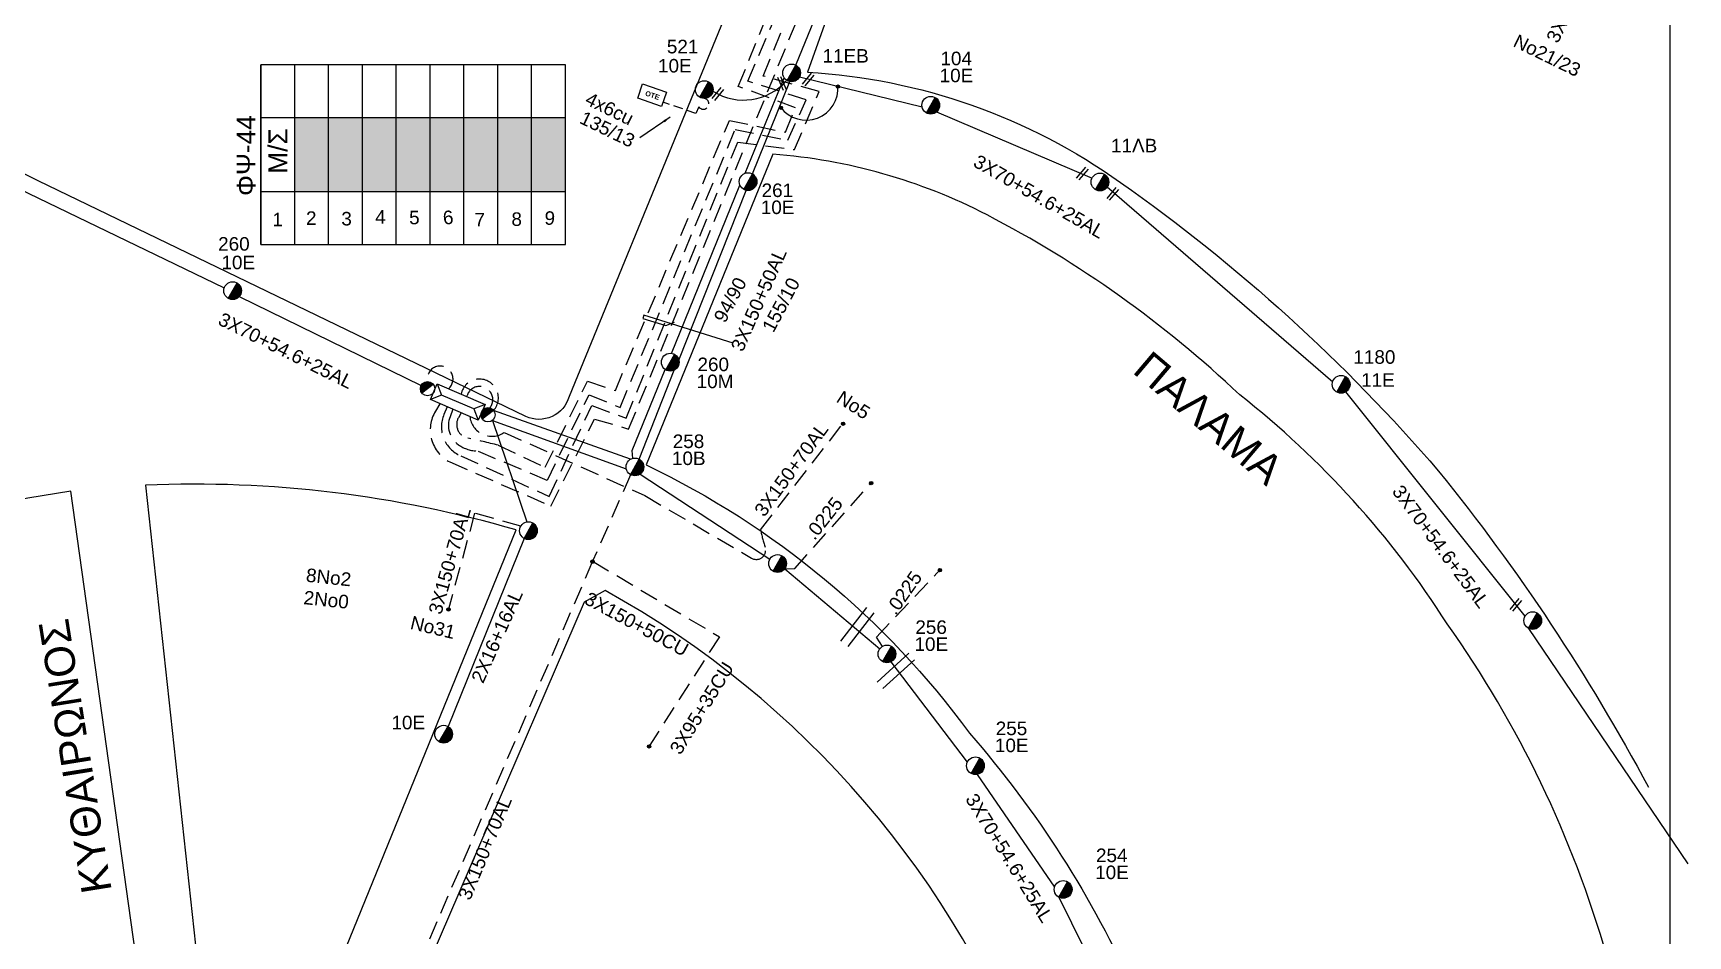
# Model space of a CAD drawing. Header units: millimetres. Extents: x 8791 to 11104, y 1833 to 2902.
# Drawn here: x 10645.7 to 10870.5, y 2174.2 to 2296.7 of the extents above; entities that cross this region are included whole.
import ezdxf
from ezdxf.enums import TextEntityAlignment as Align

# ---------------------------------------------------------------- set-up
doc = ezdxf.new("R2010")
doc.units = ezdxf.units.MM
doc.linetypes.add('DASHED', pattern=[19.05, 12.7, -6.35])
for name, color, linetype in [('Pillar OTE', 7, 'Continuous'), ('Ασφαλειοκιβώτια Χ.Τ 9 αναχωρήσεων', 7, 'Continuous'), ('Γέφυρες Εναερίου Δικτύου', 7, 'Continuous'), ('Γυμνά εναέρια ΧΤ και ΦΟΠ (1Φ)   2x16+16AL', 7, 'Continuous'), ('Επιγραφές - Σχήματα', 7, 'Continuous'), ('Καλώδια ΧΤ   3x150+50AL', 7, 'DASHED'), ('Καλώδια ΧΤ   3x150+50CU', 7, 'DASHED'), ('Καλώδια ΧΤ   3x150+70AL', 7, 'DASHED'), ('Καλώδια ΧΤ   3x95+35CU', 7, 'DASHED'), ('Μηχανική τομή', 7, 'Continuous'), ('Στύλος ΦΜ', 7, 'Continuous'), ('Στύλος ΦΜ @ 1', 7, 'Continuous'), ('Συνδέσεις', 7, 'Continuous'), ('Συνεστραμμένα ΧΤ   3x70+54.6+25AL', 7, 'SYN_LINE'), ('Τομή', 7, 'Continuous'), ('Υποσταθμός εναέριος 2 στύλων', 7, 'Continuous'), ('Υποσταθμός πόλεως', 7, 'Continuous'), ('Υπόβαθρο ΔΕΗ', 7, 'Continuous'), ('Υπόγεια καλώδια Παροχών ΧΤ   .0225', 7, 'DASHED'), ('Υπόγεια καλώδια Παροχών ΧΤ   4x6', 7, 'DASHED')]:
    doc.layers.add(name, color=color, linetype=linetype)
doc.styles.add('ar', font='ARIAL.TTF')
doc.styles.get("Standard").update_dxf_attribs({"font": 'ARIAL.TTF'})
doc.linetypes.add('SYN_LINE', pattern='A,0.5,-0.0001,["/\\/\\/\\/",Standard,S=0.1,R=0,X=0,Y=-0.05],-0.25', length=0.7501)
doc.dimstyles.new('ISO-25', dxfattribs={"dimtxt": 2.5, "dimasz": 2.5, "dimexe": 1.25, "dimexo": 0.625, "dimtad": 1, "dimtxsty": 'Standard', "dimcen": 2.5, "dimadec": 0, "dimazin": 0, "dimtfac": 1, "dimtmove": 0, "dimatfit": 3, "dimfxl": 1, "dimarcsym": 0})

# ---------------------------------------------------------------- blocks, each defined once
blk = doc.blocks.new('ΥΠΑΡΧΩΝ ΤΣΙΜΕΝΤΕΝΙΟΣ ΣΤΥΛΟΣ')
at = {"layer": 'Στύλος ΦΜ'}
blk.add_hatch(color=256, dxfattribs=at).paths.add_polyline_path([(-1.29, -2.28, 0.574793), (2.62, 0, 0.268822), (1.3, 2.27)])
blk.add_line((-1.29, -2.28), (1.3, 2.27), dxfattribs=at)
blk.add_circle((0, 0), 2.62, dxfattribs=at)
at = {"layer": 'Στύλος ΦΜ', "flags": 4}
for tag, p in [('ΑΡΙΘΜΟΣ', (-4.68, 8.05)), ('ΤΥΠΟΣ', (-4.91, 3.03))]:
    blk.add_attdef(tag, p, '', height=4, dxfattribs=at)
blk = doc.blocks.new('ΥΠΟΣΤΑΘΜΟΣ ΕΝΑΕΡΙΟΣ ΕΠΙ 2 ΣΤΥΛΩΝ')
at = {"layer": 'Υποσταθμός εναέριος 2 στύλων', "linetype": 'Continuous'}
for points in [[(-11.97, -2.11, 0.574793), (-8.45, -0.07, 0.268822), (-9.64, 1.98)], [(9.68, -2.15, 0.574793), (13.19, -0.1, 0.268822), (12.01, 1.95)]]:
    blk.add_hatch(color=256, dxfattribs=at).paths.add_polyline_path(points)
for p, q in [((-11.97, -2.11), (-9.64, 1.98)), ((9.68, -2.15), (12.01, 1.95))]:
    blk.add_line(p, q, dxfattribs=at)
for centre in [(-10.81, -0.07), (10.84, -0.1)]:
    blk.add_circle(centre, 2.36, dxfattribs=at)
at = {"layer": 'Υποσταθμός πόλεως', "linetype": 'Continuous', "ltscale": 40}
blk.add_lwpolyline([(-8.57, 2.82), (8.57, 2.82), (8.57, -2.82), (-8.57, -2.82)], close=True, dxfattribs=at)
for points in [[(-5.75, 0), (-8.57, 2.82)], [(-8.57, -2.82), (-5.75, 0)], [(-5.75, 0), (5.75, 0)], [(5.75, 0), (8.57, 2.82)], [(8.57, -2.82), (5.75, 0)]]:
    blk.add_lwpolyline(points, dxfattribs=at)
at = {"layer": 'Υποσταθμός εναέριος 2 στύλων', "ltscale": 40, "flags": 1}
for tag, p in [('ΜΕΤΑΣΧΗΜΑΤΙΣΜΟΣ', (14.09, 2.51)), ('ΙΣΧΥΣ', (14.07, -0.28)), ('ΑΡΙΘΜΟΣ', (14.19, -3))]:
    blk.add_attdef(tag, p, '', height=1.8, dxfattribs=at)
blk = doc.blocks.new('ΤΟΜΗ')
at = {"layer": 'Τομή', "ltscale": 40}
for p, q in [((-5.68, 0), (5.68, 0)), ((5.68, -2.33), (-5.68, -2.33))]:
    blk.add_line(p, q, dxfattribs=at)
blk = doc.blocks.new('ΑΣΦΑΛΕΙΟΚΙΒΩΤΙΟ ΥΠΟΣΤΑΘΜΟΥ 9 ΑΝΑΧΩΡΗΣΕΩΝ')
at = {"layer": 'Ασφαλειοκιβώτια Χ.Τ 9 αναχωρήσεων', "ltscale": 40}
for p, q in [((-23.8, 40.36), (24.02, 40.36)), ((-9.72, 40.36), (-9.72, -40.64)), ((9.94, 40.36), (9.94, -40.64)), ((-23.8, 31.36), (24.02, 31.36)), ((-23.8, 22.36), (24.02, 22.36)), ((-23.8, 13.36), (24.02, 13.36)), ((-23.8, 4.36), (24.02, 4.36)), ((-23.8, -4.64), (24.02, -4.64)), ((-23.8, -13.64), (24.02, -13.64)), ((-23.8, -22.64), (24.02, -22.64)), ((-23.8, -31.64), (24.02, -31.64))]:
    blk.add_line(p, q, dxfattribs=at)
at = {"layer": 'Ασφαλειοκιβώτια Χ.Τ 9 αναχωρήσεων'}
blk.add_lwpolyline([(-23.8, -40.64), (24.02, -40.64), (24.02, 40.36), (-23.8, 40.36)], close=True, dxfattribs=at)
for s, rotation, p in [('1', 270, (-18.96, 37.31)), ('2', 270, (-18.6, 28.38)), ('3', 270, (-18.74, 18.97)), ('4', 270, (-18.26, 9.95)), ('5', 270, (-18.42, 0.93)), ('6', 274.9707, (-18.52, -8.21)), ('7', 270, (-19, -16.47)), ('8', 270, (-18.86, -26.29)), ('9', 266.863, (-18.5, -35))]:
    blk.add_text(s, height=3.6, rotation=rotation, dxfattribs=at).set_placement(p)
at = {"layer": 'Ασφαλειοκιβώτια Χ.Τ 9 αναχωρήσεων', "ltscale": 40}
for tag, height, p in [('ΟΝΟΜΑ', 5, (-0.16, 44.31)), ('ΚΕΙΜΕΝΟ 1', 2, (17.06, 35.59)), ('ΚΕΙΜΕΝΟ 2', 2, (17.06, 26.88)), ('ΚΕΙΜΕΝΟ 3', 2, (17.06, 17.69)), ('ΚΕΙΜΕΝΟ 4', 2, (17.06, 8.71)), ('ΚΕΙΜΕΝΟ 5', 2, (17.06, -0.13)), ('ΚΕΙΜΕΝΟ 6', 2, (17.06, -9.05)), ('ΚΕΙΜΕΝΟ 7', 2, (17.06, -18.13)), ('ΚΕΙΜΕΝΟ 8', 2, (17.06, -26.85)), ('ΚΕΙΜΕΝΟ 9', 2, (17.06, -35.99)), ('ΣΧ', 2, (-0.1, -42.64))]:
    blk.add_attdef(tag, text='', height=height, dxfattribs=at).set_placement(p, align=Align.MIDDLE_CENTER)
blk = doc.blocks.new('_ΣΥΝΔΕΣΗ')
at = {"layer": 'Συνδέσεις', "linetype": 'SYN_LINE', "ltscale": 40}
blk.add_hatch(color=256, dxfattribs=at).paths.add_polyline_path([(0.5, -0.01, 1), (-0.5, -0.01, 1)])
at = {"layer": 'Συνδέσεις'}
blk.add_circle((0, -0.01), 0.5, dxfattribs=at)
blk = doc.blocks.new('ΜΗΧΑΝΙΚΗ ΤΟΜΗ')
at = {"layer": 'Μηχανική τομή', "ltscale": 40}
for p, q in [((-1.89, 0.78), (1.89, 0.78)), ((1.89, 0), (-1.89, 0))]:
    blk.add_line(p, q, dxfattribs=at)
blk = doc.blocks.new('PILLAR ΟΤΕ')
at = {"layer": 'Pillar OTE', "ltscale": 40}
blk.add_lwpolyline([(-3.31, 2.02), (3.39, 2.02), (3.39, -1.99), (-3.31, -1.99)], close=True, dxfattribs=at)
at = {"layer": 'Pillar OTE', "insert": (-1.81, 0.71), "char_height": 1.3575, "width": 109.961, "attachment_point": 1}
blk.add_mtext('{\\fArial|b1|i0|c161|p34;OTE}', dxfattribs=at)

msp = doc.modelspace()

# ---------------------------------------------------------------- hatches: boundary and pattern name
at = {"layer": 'Ασφαλειοκιβώτια Χ.Τ 9 αναχωρήσεων', "ltscale": 20}
for color, points in [(30, [(10681.24, 2285.27), (10681.24, 2275.24), (10685.84, 2275.24), (10685.84, 2285.27)]), (62, [(10685.84, 2285.27), (10685.84, 2275.24), (10690.43, 2275.24), (10690.43, 2285.27)]), (2, [(10690.43, 2285.27), (10690.43, 2275.24), (10695.03, 2275.24), (10695.03, 2285.27)]), (1, [(10695.03, 2285.27), (10695.03, 2275.24), (10699.62, 2275.24), (10699.62, 2285.27)]), (85, [(10699.62, 2285.27), (10699.62, 2275.24), (10704.21, 2275.24), (10704.21, 2285.27)]), (173, [(10704.21, 2285.27), (10704.21, 2275.24), (10708.81, 2275.24), (10708.81, 2285.27)]), (27, [(10708.81, 2285.27), (10708.81, 2275.24), (10713.4, 2275.24), (10713.4, 2285.27)]), (6, [(10713.4, 2285.27), (10713.4, 2275.24), (10718, 2275.24), (10718, 2285.27)])]:
    msp.add_hatch(color=color, dxfattribs=at).paths.add_polyline_path(points)

# ---------------------------------------------------------------- linework, layer by layer
at = {"layer": 'Γέφυρες Εναερίου Δικτύου', "color": 62, "ltscale": 20}
msp.add_lwpolyline([(10708.1, 2244.17), (10712.77, 2230.38)], dxfattribs=at)
at = {"layer": 'Γέφυρες Εναερίου Δικτύου', "ltscale": 20}
msp.add_arc((10750.71, 2289.22), 4.3, 216.4753, 5.6412, dxfattribs=at)
at = {"layer": 'Γυμνά εναέρια ΧΤ και ΦΟΠ (1Φ)   2x16+16AL', "color": 62, "ltscale": 20}
msp.add_lwpolyline([(10712.38, 2228.15), (10702.06, 2202.6)], dxfattribs=at)
at = {"layer": 'Επιγραφές - Σχήματα'}
msp.add_lwpolyline([(10868.02, 2888.59), (10868.02, 1855.69), (8827.98, 1855.69), (8827.98, 2890.56)], dxfattribs=at)
at = {"layer": 'Επιγραφές - Σχήματα', "ltscale": 20}
msp.add_lwpolyline([(10740.79, 2254.66), (10728.67, 2258.45), (10728.54, 2258), (10731.66, 2257.04), (10732.83, 2257.52)], dxfattribs=at)
at = {"layer": 'Επιγραφές - Σχήματα', "color": 30, "linetype": 'DASHED', "ltscale": 0.2}
msp.add_arc((10700.99, 2249.79), 1.75, 310.4641, 191.6451, dxfattribs=at)
at = {"layer": 'Επιγραφές - Σχήματα', "color": 62, "linetype": 'DASHED', "ltscale": 0.2}
msp.add_arc((10706.34, 2247.21), 2.56, 318.4263, 168.3479, dxfattribs=at)
at = {"layer": 'Επιγραφές - Σχήματα', "color": 2, "linetype": 'DASHED', "ltscale": 0.2}
msp.add_arc((10706.35, 2246.99), 1.79, 320.6998, 167.0985, dxfattribs=at)
at = {"layer": 'Καλώδια ΧΤ   3x150+50AL', "color": 6, "ltscale": 0.2}
msp.add_lwpolyline([(10703.83, 2245.19), (10703.46, 2244.52, 0.499594), (10704.73, 2241.76, -0.008975), (10708.88, 2240.79), (10715.24, 2237.8), (10721, 2249.5), (10724.79, 2248.22), (10740.28, 2284.89), (10747.9, 2283.29), (10749.24, 2286.62), (10741.49, 2289.52), (10760.24, 2335.77), (10783.3, 2334.17), (10786.27, 2338.93), (10795.93, 2375.14), (10791.65, 2375.53), (10781.13, 2389.49), (10806.05, 2436.23), (10806.09, 2437.73, -0.290697), (10809.47, 2442.69), (10815.42, 2454.76), (10800.57, 2468.68), (10812.1, 2491.2)], format="xyb", dxfattribs=at)
at = {"layer": 'Καλώδια ΧΤ   3x150+50AL', "color": 27, "ltscale": 0.2}
msp.add_lwpolyline([(10702.73, 2245.67), (10702.34, 2244.67, 0.348548), (10703.48, 2240.85, 0.149003), (10706.13, 2239.99), (10715.55, 2236.04), (10721.21, 2247.64), (10725.44, 2245.92), (10741.06, 2283.68), (10748.2, 2282.19), (10750.7, 2287.68), (10742.79, 2290.22), (10761.65, 2334.24), (10784.19, 2332.66), (10787.73, 2338.39), (10798.12, 2376.98), (10792.75, 2377.44), (10785.47, 2387.24), (10786.61, 2388.24, 0.382338), (10787.24, 2393.56), (10784.74, 2389.86)], format="xyb", dxfattribs=at)
at = {"layer": 'Καλώδια ΧΤ   3x150+50AL', "color": 173, "ltscale": 0.2}
msp.add_lwpolyline([(10701.94, 2246.01), (10701.5, 2244.97, 0.415986), (10703.78, 2239.37), (10715.78, 2233.84), (10721.6, 2246.19), (10726.26, 2244.45), (10741.4, 2281.94), (10749.14, 2280.93), (10752.49, 2288.81), (10744.85, 2290.92), (10762.22, 2332.8), (10784.44, 2331.32), (10788.83, 2337.53), (10796.64, 2367.22), (10809.44, 2367.7), (10809.73, 2366.56, 0.960297), (10812.04, 2367.06, 3.485526)], format="xyb", dxfattribs=at)
at = {"layer": 'Καλώδια ΧΤ   3x150+50AL', "color": 85, "ltscale": 0.2}
msp.add_lwpolyline([(10700.95, 2246.43), (10700.35, 2245.43, 0.434107), (10702.31, 2238.52), (10716.04, 2232.53), (10721.95, 2244.35), (10726.59, 2242.98), (10752.51, 2305.88), (10763.18, 2330.74), (10785.9, 2329.38), (10790.64, 2336.32), (10814.78, 2333.46), (10818.8, 2332.44)], format="xyb", dxfattribs=at)
at = {"layer": 'Καλώδια ΧΤ   3x150+50CU', "color": 2, "ltscale": 0.2}
msp.add_lwpolyline([(10721.69, 2225.03), (10738.91, 2214.79)], dxfattribs=at)
at = {"layer": 'Καλώδια ΧΤ   3x150+70AL', "color": 1, "ltscale": 0.2}
msp.add_lwpolyline([(10705.02, 2244.68, 0.566464), (10709.69, 2242.53), (10728.77, 2233.95), (10743.3, 2225.46, 0.693423), (10745.14, 2226.95, -0.033072), (10744.51, 2229.32), (10755.72, 2243.75)], format="xyb", dxfattribs=at)
at = {"layer": 'Καλώδια ΧΤ   3x150+70AL', "color": 2, "ltscale": 0.2}
msp.add_lwpolyline([(10726.85, 2236.79), (10721.69, 2225.03), (10690.2, 2152.15), (10700.07, 2141.6)], dxfattribs=at)
at = {"layer": 'Καλώδια ΧΤ   3x150+70AL', "color": 62, "ltscale": 0.2}
msp.add_lwpolyline([(10711.94, 2229.8), (10705.67, 2231.55), (10702.13, 2218.54)], dxfattribs=at)
at = {"layer": 'Καλώδια ΧΤ   3x95+35CU', "color": 2, "ltscale": 0.2}
msp.add_lwpolyline([(10738.91, 2214.79), (10729.38, 2199.94)], dxfattribs=at)
at = {"layer": 'Συνεστραμμένα ΧΤ   3x70+54.6+25AL', "color": 62, "ltscale": 20}
for points in [[(10749.32, 2292.39), (10755.5, 2307.58)], [(10732.41, 2253.26), (10741.7, 2276.1)], [(10726.86, 2238.89), (10708.25, 2245.51)]]:
    msp.add_lwpolyline(points, dxfattribs=at)
at = {"layer": 'Συνεστραμμένα ΧΤ   3x70+54.6+25AL', "color": 62, "ltscale": 15}
for points in [[(10742.44, 2277.72), (10747.72, 2290.68)], [(10727.17, 2239.01), (10727.06, 2240.08), (10731.53, 2251.09)]]:
    msp.add_lwpolyline(points, dxfattribs=at)
at = {"layer": 'Συνεστραμμένα ΧΤ   3x70+54.6+25AL', "color": 2, "ltscale": 20}
for points in [[(10749.8, 2290.8), (10766.46, 2286.72)], [(10768.42, 2286.05), (10789.54, 2277.07)], [(10733.41, 2252.34), (10742.54, 2275.4)], [(10791.61, 2275.86), (10822.22, 2249.41)], [(10728.04, 2238.88), (10732.76, 2250.99)], [(10823.98, 2248.03), (10848.34, 2217.57)], [(10708.1, 2244.17), (10726.26, 2237.59)], [(10728.15, 2236.87), (10745.76, 2225.32)], [(10747.79, 2224.03), (10760.71, 2213.15)], [(10848.8, 2215.93), (10870.47, 2183.96)]]:
    msp.add_lwpolyline(points, dxfattribs=at)
at = {"layer": 'Συνεστραμμένα ΧΤ   3x70+54.6+25AL', "color": 2, "ltscale": 15}
msp.add_lwpolyline([(10743.41, 2277.62), (10748.5, 2290.16)], dxfattribs=at)
at = {"layer": 'Συνεστραμμένα ΧΤ   3x70+54.6+25AL', "color": 30, "ltscale": 20}
for points in [[(10629.03, 2282.69), (10671.66, 2262.14)], [(10673.69, 2260.97), (10698.39, 2248.88)]]:
    msp.add_lwpolyline(points, dxfattribs=at)
at = {"layer": 'Συνεστραμμένα ΧΤ   3x70+54.6+25AL', "color": 173, "ltscale": 20}
for points in [[(10762.2, 2211.36), (10772.59, 2197.74)], [(10773.93, 2196.1), (10784.45, 2180.79)], [(10785.01, 2179.43), (10796.96, 2155.22)]]:
    msp.add_lwpolyline(points, dxfattribs=at)
at = {"layer": 'Συνεστραμμένα ΧΤ   3x70+54.6+25AL', "color": 0, "ltscale": 10}
msp.add_arc((10742.21, 2295.37), 7.71, 237.8813, 318.7506, dxfattribs=at)
at = {"layer": 'Υπόβαθρο ΔΕΗ'}
for points in [[(10752.28, 2329.84), (10718.49, 2247.39, -0.46177), (10712.63, 2244.7), (10646.39, 2276.71), (10543.86, 2327.42), (10495.82, 2350.46), (10493.31, 2363.21), (10616.32, 2396.38), (10750.53, 2333.64, -0.5905), (10752.28, 2329.84, -0.810096)], [(10864.68, 2306.05, 0.082386), (10836.56, 2319.55, 0.061675), (10786.05, 2328.68, 0.041364), (10764.53, 2329.7), (10750.89, 2291.45, -0.141277), (10793.41, 2276.47, -0.061981), (10836.61, 2237.27, -0.04742), (10865.1, 2194.37, 1.436938)], [(10859.43, 2171.49, 0.084545), (10837.77, 2216.54, 0.085013), (10809.6, 2247.62, 0.069695), (10775.27, 2272.07, 0.100873), (10746.17, 2280.3), (10728.98, 2238.11, -0.123894), (10772.89, 2201.68, -0.075486), (10795.28, 2166.63, 0.020938), (10798.67, 2156.68, 0.001567), (10859.43, 2171.49, -0.873285)], [(10414.11, 2251.21), (10465.53, 2105.37), (10474.15, 2081.04), (10495.8, 2073.19), (10586.15, 2102.85), (10634.16, 2117.67, -0.388703), (10661.4, 2158.84), (10650.84, 2234.54, 0.107065), (10591.91, 2212.83, -0.239789), (10617.39, 2176.57, -0.309908), (10597.54, 2145.94, -0.164304), (10570.07, 2145.37, 0.250186)], [(10660.97, 2235.37), (10669.35, 2158.33), (10682.09, 2157.61), (10711.31, 2229.29, 0.081343), (10660.97, 2235.37, 7.281919)], [(10723.4, 2221.06), (10720.54, 2219.49), (10691.83, 2152.84, -0.103303), (10707.22, 2135.03), (10781.76, 2153.12, 0.179856), (10723.4, 2221.06, -9.050308)]]:
    msp.add_lwpolyline(points, format="xyb", dxfattribs=at)
at = {"layer": 'Υπόγεια καλώδια Παροχών ΧΤ   .0225', "color": 2, "ltscale": 0.2}
for points in [[(10747.79, 2224.03), (10749.17, 2224.04), (10759.54, 2235.7)], [(10761.05, 2213.47), (10760.24, 2214.72), (10768.87, 2223.87)]]:
    msp.add_lwpolyline(points, dxfattribs=at)
at = {"layer": 'Υπόγεια καλώδια Παροχών ΧΤ   4x6', "color": 0, "linetype": 'DASHED', "ltscale": 0.1}
msp.add_lwpolyline([(10736.12, 2286.76), (10735.73, 2285.82), (10731.28, 2287.37)], dxfattribs=at)
msp.add_arc((10736.75, 2287.15), 0.74, 211.2123, 79.0166, dxfattribs=at)

# ---------------------------------------------------------------- block references
at = {"layer": 'Pillar OTE', "xscale": 0.5104822389464277, "yscale": 0.5104822389464277, "zscale": 0.5104822389464277, "rotation": 340.8118811074722}
msp.add_blockref('PILLAR ΟΤΕ', (10729.75, 2288.31), dxfattribs=at)
at = {"layer": 'Ασφαλειοκιβώτια Χ.Τ 9 αναχωρήσεων', "xscale": 0.5104822389464277, "yscale": 0.5104822389464277, "zscale": 0.5104822389464277, "rotation": 90}
msp.add_blockref('ΑΣΦΑΛΕΙΟΚΙΒΩΤΙΟ ΥΠΟΣΤΑΘΜΟΥ 9 ΑΝΑΧΩΡΗΣΕΩΝ', (10697.25, 2280.2), dxfattribs=at).add_auto_attribs({'ΟΝΟΜΑ': 'ΦΨ-44'})
at = {"layer": 'Μηχανική τομή', "xscale": 0.510482238946548, "yscale": 0.510482238946548, "zscale": 0.510482238946548}
for p, rotation in [((10747.24, 2289.83), 294.1527535497758), ((10750.82, 2290.57), 229.9357490250109), ((10738.55, 2288.61), 229.9357490250109), ((10788.06, 2277.8), 229.9357490250109), ((10792.19, 2275.04), 229.9357490250109), ((10846.94, 2219.24), 229.9357490250109)]:
    msp.add_blockref('ΜΗΧΑΝΙΚΗ ΤΟΜΗ', p, dxfattribs=dict(at, rotation=rotation))
at = {"layer": 'Στύλος ΦΜ @ 1', "ltscale": 40}
ref = msp.add_blockref('ΥΠΑΡΧΩΝ ΤΣΙΜΕΝΤΕΝΙΟΣ ΣΤΥΛΟΣ', (10736.86, 2289.08), dxfattribs=dict(at, xscale=0.4594340150515993, yscale=0.4594340150515993, zscale=0.4594340150515993))
ref.add_attrib('ΤΥΠΟΣ', '10Ε', (10730.58, 2291.4), dxfattribs={"layer": 'Στύλος ΦΜ', "height": 1.838, "flags": 4})
ref.add_attrib('ΑΡΙΘΜΟΣ', '521', (10731.78, 2294), dxfattribs={"layer": 'Στύλος ΦΜ', "height": 1.838, "flags": 4})
ref = msp.add_blockref('ΥΠΑΡΧΩΝ ΤΣΙΜΕΝΤΕΝΙΟΣ ΣΤΥΛΟΣ', (10748.72, 2291.34), dxfattribs=dict(at, xscale=0.4594340150515993, yscale=0.4594340150515993, zscale=0.4594340150515993))
ref.add_attrib('ΤΥΠΟΣ', '11EB', (10752.93, 2292.74), dxfattribs={"layer": 'Στύλος ΦΜ', "height": 1.838, "flags": 4})
ref = msp.add_blockref('ΥΠΑΡΧΩΝ ΤΣΙΜΕΝΤΕΝΙΟΣ ΣΤΥΛΟΣ', (10767.63, 2286.96), dxfattribs=dict(at, xscale=0.4594340150515993, yscale=0.4594340150515993, zscale=0.4594340150515993))
ref.add_attrib('ΤΥΠΟΣ', '10E', (10768.83, 2290.08), dxfattribs={"layer": 'Στύλος ΦΜ', "height": 1.838, "flags": 4})
ref.add_attrib('ΑΡΙΘΜΟΣ', '104', (10768.94, 2292.39), dxfattribs={"layer": 'Στύλος ΦΜ', "height": 1.838, "flags": 4})
ref = msp.add_blockref('ΥΠΑΡΧΩΝ ΤΣΙΜΕΝΤΕΝΙΟΣ ΣΤΥΛΟΣ', (10790.61, 2276.53), dxfattribs=dict(at, xscale=0.4594340150515993, yscale=0.4594340150515993, zscale=0.4594340150515993))
ref.add_attrib('ΤΥΠΟΣ', '11ΛB', (10792.11, 2280.56), dxfattribs={"layer": 'Στύλος ΦΜ', "height": 1.838, "flags": 4})
ref = msp.add_blockref('ΥΠΑΡΧΩΝ ΤΣΙΜΕΝΤΕΝΙΟΣ ΣΤΥΛΟΣ', (10742.81, 2276.58), dxfattribs=dict(at, xscale=0.4594340150515993, yscale=0.4594340150515993, zscale=0.4594340150515993))
ref.add_attrib('ΤΥΠΟΣ', '10E', (10744.54, 2272.18), dxfattribs={"layer": 'Στύλος ΦΜ', "height": 1.838, "flags": 4})
ref.add_attrib('ΑΡΙΘΜΟΣ', '261', (10744.65, 2274.49), dxfattribs={"layer": 'Στύλος ΦΜ', "height": 1.838, "flags": 4})
ref = msp.add_blockref('ΥΠΑΡΧΩΝ ΤΣΙΜΕΝΤΕΝΙΟΣ ΣΤΥΛΟΣ', (10672.8, 2261.78), dxfattribs=dict(at, xscale=0.4594340150515993, yscale=0.4594340150515993, zscale=0.4594340150515993))
ref.add_attrib('ΤΥΠΟΣ', '10E', (10671.28, 2264.69), dxfattribs={"layer": 'Στύλος ΦΜ', "height": 1.838, "flags": 4})
ref.add_attrib('ΑΡΙΘΜΟΣ', '260', (10670.83, 2267.21), dxfattribs={"layer": 'Στύλος ΦΜ', "height": 1.838, "flags": 4})
ref = msp.add_blockref('ΥΠΑΡΧΩΝ ΤΣΙΜΕΝΤΕΝΙΟΣ ΣΤΥΛΟΣ', (10732.24, 2252.07), dxfattribs=dict(at, xscale=0.4594340150515993, yscale=0.4594340150515993, zscale=0.4594340150515993))
ref.add_attrib('ΤΥΠΟΣ', '10M', (10735.83, 2248.54), dxfattribs={"layer": 'Στύλος ΦΜ', "height": 1.838, "flags": 4})
ref.add_attrib('ΑΡΙΘΜΟΣ', '260', (10735.94, 2250.85), dxfattribs={"layer": 'Στύλος ΦΜ', "height": 1.838, "flags": 4})
ref = msp.add_blockref('ΥΠΑΡΧΩΝ ΤΣΙΜΕΝΤΕΝΙΟΣ ΣΤΥΛΟΣ', (10823.37, 2249.06), dxfattribs=dict(at, xscale=0.4594340150515993, yscale=0.4594340150515993, zscale=0.4594340150515993))
ref.add_attrib('ΤΥΠΟΣ', '11E', (10826.08, 2248.73), dxfattribs={"layer": 'Στύλος ΦΜ', "height": 1.838, "flags": 4})
ref.add_attrib('ΑΡΙΘΜΟΣ', '1180', (10825.03, 2251.85), dxfattribs={"layer": 'Στύλος ΦΜ', "height": 1.838, "flags": 4})
ref = msp.add_blockref('ΥΠΑΡΧΩΝ ΤΣΙΜΕΝΤΕΝΙΟΣ ΣΤΥΛΟΣ', (10727.44, 2237.84), dxfattribs=dict(at, xscale=0.4594340150515993, yscale=0.4594340150515993, zscale=0.4594340150515993))
ref.add_attrib('ΤΥΠΟΣ', '10B', (10732.47, 2238.1), dxfattribs={"layer": 'Στύλος ΦΜ', "height": 1.838, "flags": 4})
ref.add_attrib('ΑΡΙΘΜΟΣ', '258', (10732.58, 2240.41), dxfattribs={"layer": 'Στύλος ΦΜ', "height": 1.838, "flags": 4})
at = {"layer": 'Στύλος ΦΜ @ 1', "ltscale": 40, "xscale": 0.4594340150515993, "yscale": 0.4594340150515993, "zscale": 0.4594340150515993}
for p in [(10712.98, 2229.19), (10746.82, 2224.73), (10849.39, 2216.98)]:
    msp.add_blockref('ΥΠΑΡΧΩΝ ΤΣΙΜΕΝΤΕΝΙΟΣ ΣΤΥΛΟΣ', p, dxfattribs=at)
at = {"layer": 'Στύλος ΦΜ @ 1', "ltscale": 40}
ref = msp.add_blockref('ΥΠΑΡΧΩΝ ΤΣΙΜΕΝΤΕΝΙΟΣ ΣΤΥΛΟΣ', (10761.68, 2212.45), dxfattribs=dict(at, xscale=0.4594340150515993, yscale=0.4594340150515993, zscale=0.4594340150515993))
ref.add_attrib('ΤΥΠΟΣ', '10E', (10765.42, 2212.86), dxfattribs={"layer": 'Στύλος ΦΜ', "height": 1.838, "flags": 4})
ref.add_attrib('ΑΡΙΘΜΟΣ', '256', (10765.53, 2215.17), dxfattribs={"layer": 'Στύλος ΦΜ', "height": 1.838, "flags": 4})
ref = msp.add_blockref('ΥΠΑΡΧΩΝ ΤΣΙΜΕΝΤΕΝΙΟΣ ΣΤΥΛΟΣ', (10701.46, 2201.56), dxfattribs=dict(at, xscale=0.4594340150515993, yscale=0.4594340150515993, zscale=0.4594340150515993))
ref.add_attrib('ΤΥΠΟΣ', '10E', (10694.37, 2202.22), dxfattribs={"layer": 'Στύλος ΦΜ', "height": 1.838, "flags": 4})
ref = msp.add_blockref('ΥΠΑΡΧΩΝ ΤΣΙΜΕΝΤΕΝΙΟΣ ΣΤΥΛΟΣ', (10773.7, 2197.27), dxfattribs=dict(at, xscale=0.4594340150515993, yscale=0.4594340150515993, zscale=0.4594340150515993))
ref.add_attrib('ΤΥΠΟΣ', '10E', (10776.34, 2199.12), dxfattribs={"layer": 'Στύλος ΦΜ', "height": 1.838, "flags": 4})
ref.add_attrib('ΑΡΙΘΜΟΣ', '255', (10776.45, 2201.43), dxfattribs={"layer": 'Στύλος ΦΜ', "height": 1.838, "flags": 4})
ref = msp.add_blockref('ΥΠΑΡΧΩΝ ΤΣΙΜΕΝΤΕΝΙΟΣ ΣΤΥΛΟΣ', (10785.61, 2180.48), dxfattribs=dict(at, xscale=0.4594340150515993, yscale=0.4594340150515993, zscale=0.4594340150515993))
ref.add_attrib('ΤΥΠΟΣ', '10E', (10789.96, 2181.88), dxfattribs={"layer": 'Στύλος ΦΜ', "height": 1.838, "flags": 4})
ref.add_attrib('ΑΡΙΘΜΟΣ', '254', (10790.07, 2184.19), dxfattribs={"layer": 'Στύλος ΦΜ', "height": 1.838, "flags": 4})
at = {"layer": 'Συνδέσεις', "xscale": 0.4594340150518314, "yscale": 0.4594340150518314, "zscale": 0.4594340150518314}
for p in [(10755.02, 2289.49), (10747.27, 2286.62), (10755.72, 2243.71), (10759.53, 2235.66), (10721.68, 2224.99), (10768.87, 2223.83), (10702.12, 2218.51), (10729.37, 2199.9)]:
    msp.add_blockref('_ΣΥΝΔΕΣΗ', p, dxfattribs=at)
at = {"layer": 'Τομή'}
for p, xscale, yscale, zscale, rotation in [((10757.17, 2216.48), 0.5104822389464397, 0.5104822389464397, 0.5104822389464397, 52.40726759471205), ((10762.48, 2210.59), 0.5104822389464364, 0.5104822389464364, 0.5104822389464364, 42.2050097769972)]:
    msp.add_blockref('ΤΟΜΗ', p, dxfattribs=dict(at, xscale=xscale, yscale=yscale, zscale=zscale, rotation=rotation))
at = {"layer": 'Υποσταθμός εναέριος 2 στύλων', "xscale": 0.4129672776704766, "yscale": 0.4129672776704766, "zscale": 0.4129672776704766, "rotation": 156.7395334527603}
msp.add_blockref('ΥΠΟΣΤΑΘΜΟΣ ΕΝΑΕΡΙΟΣ ΕΠΙ 2 ΣΤΥΛΩΝ', (10703.37, 2246.66), dxfattribs=at)

# ---------------------------------------------------------------- texts
at = {"layer": 'Γυμνά εναέρια ΧΤ και ΦΟΠ (1Φ)   2x16+16AL', "ltscale": 20}
msp.add_text('2X16+16AL', height=1.838, rotation=66.1132, dxfattribs=at).set_placement((10708.71, 2214.88), align=Align.MIDDLE)
at = {"layer": 'Επιγραφές - Σχήματα', "ltscale": 20, "attachment_point": 1, "style": 'ar'}
for s, insert, char_height, width, rotation in [('Νο21/23', (10847.4, 2296.67), 1.838, 21.0863, 333.9502), ('4x6cu', (10721.33, 2288.82), 1.838, 21.0863, 333.9502), ('135/13', (10720.59, 2286.25), 1.838, 21.0863, 333.9502), ('Μ/Σ', (10677.67, 2277.66), 2.552, 5.1352, 90), ('94/90', (10738.06, 2258.13), 1.838, 7.5996, 61.9643), ('155/10', (10744.63, 2256.83), 1.838, 7.5996, 61.9643), ('ΠΑΛΑΜΑ', (10797.52, 2253.84), 4.084, 53.8337, 319.6883), ('Νο5', (10755.66, 2248.31), 1.838, 7.5996, 327.0592), ('8Νο2\\P2Νο0', (10682.89, 2224.1), 1.838, 7.5996, 353.942), ('ΚΥΘΑΙΡΩΝΟΣ', (10652.36, 2179.67), 4.084, 62.6026, 99.1091), ('Νο31', (10697.23, 2217.66), 1.838, 7.5996, 346.7101)]:
    msp.add_mtext(s, dxfattribs=dict(at, insert=insert, char_height=char_height, width=width, rotation=rotation))
at = {"layer": 'Καλώδια ΧΤ   3x150+50AL', "ltscale": 0.2}
msp.add_text('3X150+50AL', height=1.838, rotation=66.1063, dxfattribs=at).set_placement((10744.26, 2260.55), align=Align.MIDDLE)
at = {"layer": 'Καλώδια ΧΤ   3x150+50CU', "ltscale": 0.2}
msp.add_text('3X150+50CU', height=1.838, rotation=331.7833, dxfattribs=at).set_placement((10727.68, 2216.51), align=Align.MIDDLE)
at = {"layer": 'Καλώδια ΧΤ   3x150+70AL', "ltscale": 0.2}
for rotation, p in [(63.5973, (10855.29, 2302.34)), (53.7574, (10748.68, 2237.5)), (74.1922, (10702.28, 2225.12)), (67.3624, (10707.06, 2186.11))]:
    msp.add_text('3X150+70AL', height=1.838, rotation=rotation, dxfattribs=at).set_placement(p, align=Align.MIDDLE)
at = {"layer": 'Καλώδια ΧΤ   3x95+35CU', "ltscale": 0.2}
msp.add_text('3X95+35CU', height=1.838, rotation=58.416, dxfattribs=at).set_placement((10736.52, 2205.1), align=Align.MIDDLE)
at = {"layer": 'Συνεστραμμένα ΧΤ   3x70+54.6+25AL', "ltscale": 20}
for rotation, p in [(329.997, (10782.36, 2274.56)), (333.6028, (10680.03, 2253.64)), (306.7432, (10836.91, 2227.05)), (301.7818, (10778.3, 2184.75))]:
    msp.add_text('3X70+54.6+25AL', height=1.8377, rotation=rotation, dxfattribs=at).set_placement(p, align=Align.MIDDLE)
at = {"layer": 'Υπόγεια καλώδια Παροχών ΧΤ   .0225', "ltscale": 0.2}
for rotation, p in [(51.8682, (10753.1, 2230.87)), (54.8424, (10763.96, 2220.76))]:
    msp.add_text('.0225', height=1.838, rotation=rotation, dxfattribs=at).set_placement(p, align=Align.MIDDLE)

# ---------------------------------------------------------------- leaders
at = {"layer": 'Επιγραφές - Σχήματα', "ltscale": 40}
msp.add_leader([(10732.23, 2285.34), (10728.12, 2282.55)], dimstyle='ISO-25', override={"dimasz": 1, "dimtad": 0}, dxfattribs=at)

doc.saveas('drawing.dxf')
